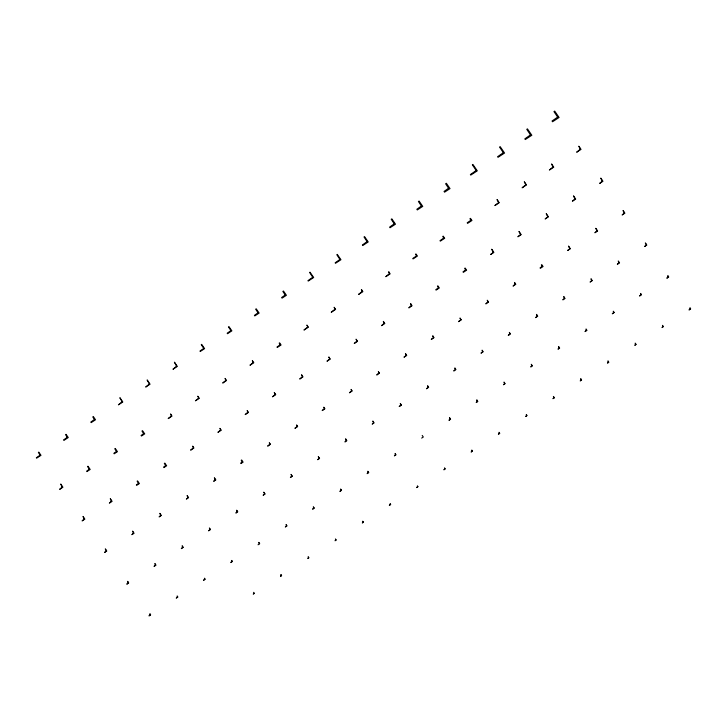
<?xml version="1.0" encoding="UTF-8"?>
<svg xmlns="http://www.w3.org/2000/svg" width="727" height="727" viewBox="0 0 727 727"><rect width="100%" height="100%" fill="white"/><g stroke="black" fill="none" stroke-linecap="round" stroke-linejoin="round"><path stroke-width="1.09" d="M444.979 468.788L443.861 469.815L445.233 468.924L444.497 467.861M259.385 543.741L258.776 542.378L259.693 543.705L258.049 544.777M422.205 435.428L423.305 437.018L421.669 438.09M253.614 592.332L254.341 593.396L253.25 594.104L254.141 593.241M270.035 444.206L267.654 446.124L270.38 444.342L269.281 442.743L270.035 444.206M297.252 426.413L294.917 428.339L297.643 426.558L296.552 424.968L297.252 426.413M324.46 408.619L322.188 410.555L324.914 408.783L323.815 407.184L324.46 408.619M351.677 390.826L349.46 392.78L352.186 390.999L351.086 389.399L351.668 390.872M378.885 373.033L376.722 374.996L379.449 373.215L378.358 371.624L378.885 373.033M406.384 355.294L403.994 357.211L406.72 355.439L405.439 353.576L406.384 355.294M433.592 337.501L431.265 339.436L433.992 337.655L432.71 335.792L433.592 337.501M460.809 319.716L458.537 321.652L461.263 319.871L459.982 318.017L460.809 319.762M487.962 301.905L485.8 303.868L488.526 302.096L487.254 300.233L487.962 301.905M515.116 284.103L513.071 286.093L515.797 284.312L514.516 282.449L515.116 284.103M542.269 266.3L540.07 267.909L540.343 268.308L543.069 266.527L541.788 264.673L541.379 264.937L542.269 266.3M476.203 170.509L470.378 174.562L470.751 175.089L477.294 170.827L472.904 164.447L472.359 164.802L476.203 170.509M503.348 152.706L497.604 156.705L498.013 157.314L504.565 153.043L500.176 146.663L499.558 147.063L503.348 152.706M530.51 134.904L524.83 138.866L525.285 139.529L531.828 135.258L527.448 128.879L526.766 129.324L530.51 134.958M557.664 117.102L552.047 121.018L552.556 121.745L559.099 117.483L554.71 111.104L553.965 111.594L557.664 117.102M312.792 277.241L307.948 280.667L308.221 281.067L313.673 277.514L310.02 272.198L309.611 272.461L312.792 277.287M339.945 259.43L335.174 262.82L335.492 263.283L340.945 259.73L337.292 254.414L336.819 254.723L339.945 259.43M367.099 241.628L362.4 244.972L362.764 245.508L368.216 241.946L364.563 236.629L364.018 236.984L367.099 241.628M394.252 223.825L389.617 227.124L390.035 227.724L395.488 224.17L391.835 218.854L391.217 219.254L394.252 223.825M421.415 206.023L416.844 209.276L417.298 209.939L422.75 206.386L419.097 201.07L418.416 201.515L421.415 206.023M448.559 188.22L444.061 191.428L444.57 192.164L450.022 188.602L446.369 183.286L445.615 183.777L448.559 188.22M122.181 401.786L118.428 404.821L122.79 401.976L119.873 397.724L122.181 401.786M149.389 383.992L145.7 387.046L150.062 384.201L147.136 379.948L149.389 383.992M176.606 366.199L172.971 369.261L177.333 366.417L174.407 362.164L176.606 366.199M203.76 348.397L199.961 351.086L200.234 351.477L204.605 348.633L201.679 344.38L201.27 344.653L203.76 348.397M230.913 330.594L227.188 333.239L227.506 333.702L231.868 330.858L228.95 326.605L228.469 326.914L230.913 330.594M258.067 312.792L254.414 315.391L254.777 315.918L259.139 313.073L256.213 308.821L255.668 309.175L258.067 312.837M285.22 294.989L281.631 297.534L282.049 298.134L286.411 295.289L283.485 291.036L282.867 291.436L285.22 294.989M106.378 550.912L104.579 552.447L106.76 551.03L105.297 548.903L106.378 550.912M128.361 582.818L126.78 584.172L128.688 582.927L127.588 581.336L128.361 582.818M133.595 533.118L131.851 534.672L134.032 533.245L132.568 531.119L133.595 533.118M150.307 614.733L148.98 615.896L150.616 614.833L149.88 613.77L150.298 614.769M155.578 565.024L154.051 566.397L155.96 565.152L154.86 563.552L155.578 565.024M160.803 515.325L159.122 516.888L161.303 515.47L159.84 513.344L160.803 515.325M177.515 596.94L176.243 598.121L177.879 597.049L177.152 595.986L177.515 596.94M182.786 547.24L181.314 548.612L183.222 547.367L182.132 545.777L182.786 547.24M188.02 497.532L186.385 499.104L188.566 497.686L187.112 495.56L188.02 497.532M204.732 579.146L203.515 580.337L205.15 579.274L204.423 578.21L204.732 579.146M210.003 529.447L208.585 530.828L210.494 529.583L209.394 527.993L210.003 529.447M215.174 479.729L213.656 481.329L215.837 479.902L214.374 477.775L215.174 479.729M231.886 561.344L230.786 562.553L232.422 561.489L231.686 560.426L231.877 561.389M237.211 511.654L235.857 513.053L237.765 511.808L236.666 510.209L237.211 511.654M242.327 461.927L240.655 463.144L240.928 463.544L243.109 462.127L241.646 460L241.237 460.264L242.327 461.927M264.71 493.915L263.129 495.269L265.037 494.024L263.756 492.161L264.71 493.915M281.376 575.53L280.886 574.548L281.613 575.611L280.522 576.32L281.349 575.62M286.638 525.821L285.32 526.993L286.956 525.93L286.047 524.594L286.638 525.821M291.918 476.121L290.391 477.485L292.299 476.24L291.027 474.386L291.918 476.121M308.593 557.745L307.794 558.545L308.884 557.827L308.148 556.764L308.593 557.745M313.846 508.028L312.592 509.209L314.228 508.146L313.31 506.819L313.846 508.028M319.135 458.328L317.663 459.709L319.571 458.464L318.29 456.601L319.135 458.328M335.801 539.952L335.065 540.761L336.156 540.052L335.42 538.989L335.801 539.952M341.063 490.234L339.863 491.434L341.499 490.361L340.581 489.035L341.054 490.28M346.343 440.535L344.934 441.925L346.843 440.68L345.561 438.817L346.343 440.535M363.018 522.159L362.328 522.977L363.418 522.268L362.691 521.204L363.009 522.186M368.271 472.441L367.126 473.65L368.762 472.586L367.853 471.25L368.271 472.441M373.56 422.75L372.197 424.141L374.105 422.896L372.833 421.042L373.56 422.75M390.454 504.411L389.327 505.374L390.69 504.483L390.145 503.684L390.454 504.411M395.488 454.648L394.397 455.865L396.033 454.802L395.125 453.475L395.488 454.648M401.059 405.012L399.196 406.538L401.377 405.121L400.286 403.521L401.059 405.012M417.671 486.617L416.598 487.59L417.961 486.708L417.407 485.909L417.661 486.645M428.267 387.218L426.467 388.763L428.648 387.337L427.549 385.746L428.267 387.218M450.249 419.134L448.941 420.306L450.576 419.243L449.477 417.643L450.249 419.134M455.484 369.425L453.739 370.979L455.92 369.552L454.82 367.962L455.484 369.425M472.205 451.058L471.132 452.03L472.495 451.14L471.768 450.077L472.205 451.085M477.457 401.34L476.203 402.522L477.839 401.458L476.748 399.868L477.457 401.34M482.637 351.623L481.001 353.195L483.182 351.777L482.092 350.178L482.637 351.623M499.422 433.265L498.404 434.246L499.767 433.365L499.04 432.301L499.422 433.265M504.674 383.547L503.475 384.747L505.111 383.674L504.011 382.084L504.674 383.547M509.791 333.82L508.273 335.42L510.454 333.993L509.354 332.403L509.791 333.82M526.63 415.471L526.303 414.517L527.039 415.58L525.676 416.471L526.602 415.562M531.882 365.754L530.746 366.962L532.382 365.899L531.283 364.3L531.882 365.754M537.398 316.1L535.545 317.635L537.726 316.209L536.444 314.355L537.398 316.1M554.074 397.724L552.938 398.687L554.301 397.796L553.392 396.469L554.074 397.724M559.099 347.96L558.009 349.178L559.645 348.115L558.554 346.525L559.099 347.96M564.615 298.306L562.807 299.851L564.988 298.433L563.716 296.571L564.615 298.306M581.282 379.93L580.664 378.685L581.573 380.021L580.21 380.903L581.255 380.021M586.598 330.222L585.008 331.576L586.916 330.331L586.007 329.004L586.598 330.222M591.823 280.522L590.079 282.076L592.26 280.649L590.978 278.786L591.823 280.522M608.49 362.137L607.481 363.127L608.844 362.237L607.926 360.91L608.49 362.137M613.806 312.428L612.279 313.8L614.188 312.555L613.27 311.22L613.806 312.428M618.977 262.72L617.35 264.292L619.531 262.865L618.25 261.011L618.977 262.72M635.707 344.344L634.753 345.343L636.116 344.453L635.198 343.126L635.707 344.344M641.023 294.635L639.551 296.016L641.459 294.771L640.542 293.444L641.023 294.635M646.476 244.981L644.622 246.508L646.803 245.09L645.34 242.963L646.476 245.026M662.86 326.541L662.47 325.342L663.378 326.677L662.015 327.559L662.833 326.632M668.177 276.833L666.813 278.232L668.722 276.987L667.813 275.66L668.177 276.833M690.396 308.802L689.014 309.956L690.65 308.893L689.923 307.83L690.396 308.802M40.176 455.111L36.35 457.774L36.623 458.164L40.985 455.32L38.795 452.13L38.386 452.403L40.167 455.166M67.329 437.309L63.576 439.926L63.894 440.389L68.256 437.545L66.066 434.355L65.584 434.664L67.329 437.309M62.213 487.035L59.641 489.362L62.913 487.226L60.723 484.037L62.204 487.09M94.483 419.506L90.793 422.078L91.166 422.605L95.528 419.761L93.329 416.571L92.783 416.925L94.483 419.506M89.366 469.233L86.631 471.178L86.913 471.578L90.184 469.442L87.985 466.252L87.576 466.525L89.366 469.233M84.25 518.96L82.115 520.905L84.841 519.123L83.014 516.47L84.25 519.014M116.529 451.431L113.857 453.33L114.175 453.793L117.447 451.667L115.257 448.468L114.784 448.786L116.529 451.431M111.413 501.157L109.377 503.12L112.103 501.348L110.277 498.686L111.413 501.157M143.682 433.628L141.083 435.482L141.447 436.018L144.718 433.883L142.528 430.693L141.983 431.047L143.682 433.628M138.566 483.355L136.376 484.945L136.649 485.345L139.375 483.564L137.548 480.911L137.139 481.174L138.566 483.355M171.517 415.962L168.173 418.588L171.99 416.098L170.527 413.972L171.517 415.962M165.72 465.553L163.602 467.097L163.92 467.561L166.647 465.78L164.82 463.126L164.338 463.435L165.72 465.553M198.735 398.169L195.436 400.804L199.262 398.323L197.799 396.197L198.735 398.169M193.5 447.868L190.638 450.14L193.909 448.005L192.637 446.142L193.5 447.868M225.943 380.375L222.707 383.029L226.524 380.539L225.061 378.413L225.933 380.421M220.717 430.075L217.909 432.356L221.181 430.22L219.899 428.357L220.717 430.075M253.096 362.573L249.979 365.245L253.796 362.755L252.333 360.628L253.096 362.573M247.871 412.273L245.181 414.572L248.452 412.436L247.171 410.582L247.871 412.273M280.258 344.771L276.969 347.07L277.251 347.461L281.067 344.98L279.604 342.853L279.195 343.117L280.258 344.771M275.306 394.525L272.452 396.797L275.724 394.661L274.261 392.535L275.306 394.525M307.812 327.041L303.968 330.04L308.33 327.195L306.876 325.069L307.812 327.041M302.523 376.731L299.715 379.012L302.986 376.877L301.532 374.75L302.514 376.786M335.02 309.248L331.239 312.256L335.601 309.411L334.138 307.285L335.02 309.248M329.731 358.947L326.986 361.228L330.258 359.093L328.795 356.966L329.731 358.947M362.237 291.454L358.511 294.48L362.873 291.636L361.41 289.51L362.237 291.454M356.948 341.154L354.258 343.453L357.53 341.317L356.066 339.191L356.948 341.154M389.445 273.661L385.773 276.696L390.145 273.852L388.681 271.725L389.445 273.661M384.156 323.361L381.521 325.669L384.801 323.533L383.338 321.407L384.156 323.406M416.598 255.859L412.772 258.512L413.045 258.912L417.407 256.068L415.944 253.941L415.535 254.214L416.598 255.859M411.364 305.567L408.792 307.885L412.064 305.749L410.601 303.622L411.364 305.567M443.752 238.056L439.999 240.664L440.317 241.137L444.679 238.292L443.216 236.166L442.743 236.475L443.752 238.056M438.526 287.765L435.791 289.709L436.064 290.109L439.335 287.974L437.872 285.847L437.463 286.111L438.526 287.765M470.914 220.254L467.216 222.816L467.588 223.353L471.95 220.508L470.487 218.382L469.942 218.736L470.914 220.254M465.68 269.962L463.008 271.862L463.335 272.325L466.607 270.19L465.144 268.063L464.662 268.372L465.68 269.962M498.695 202.569L494.851 205.568L499.213 202.724L497.023 199.534L498.695 202.569M493.46 252.278L490.598 254.541L493.869 252.405L491.679 249.216L493.46 252.278M525.903 184.785L522.122 187.793L526.484 184.949L524.294 181.75L525.903 184.785M520.677 234.485L517.869 236.766L521.141 234.63L518.951 231.44L520.677 234.485M553.12 166.992L549.394 170.009L553.756 167.165L551.566 163.975L553.12 166.992M547.885 216.691L545.141 218.981L548.412 216.846L546.222 213.656L547.876 216.746M580.328 149.199L576.665 152.225L581.027 149.38L578.828 146.191L580.328 149.199M575.093 198.898L572.413 201.197L575.684 199.062L573.485 195.872L575.093 198.898M569.923 248.616L567.605 250.524L570.341 248.752L568.505 246.089L569.923 248.616M602.31 181.114L599.675 183.422L602.947 181.287L600.756 178.097L602.31 181.114M597.14 230.822L594.877 232.749L597.603 230.968L595.776 228.305L597.14 230.822M624.348 213.029L622.148 214.965L624.875 213.184L623.048 210.53L624.348 213.029"/></g></svg>
